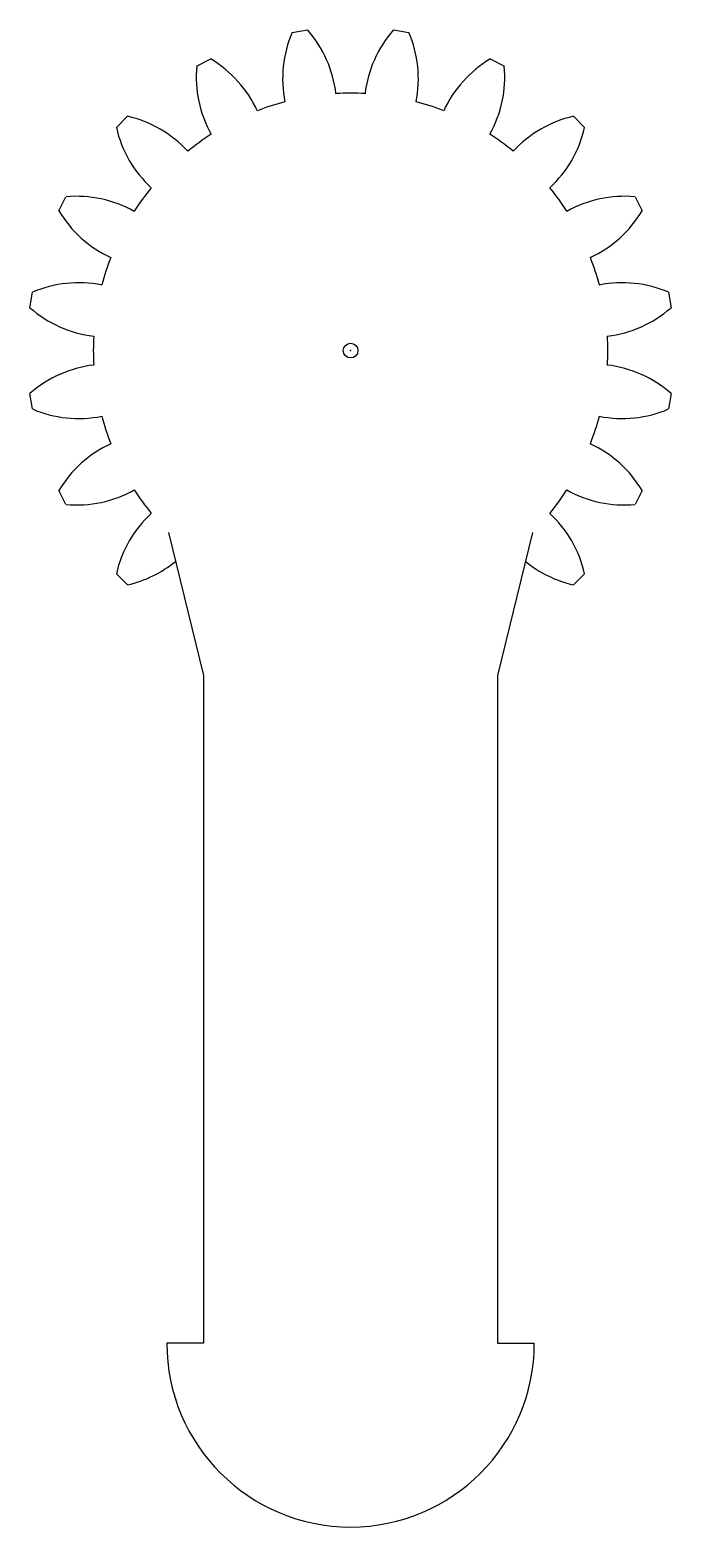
# Model space of a CAD drawing. Header units: millimetres. Extents: x -58 to -14, y -69 to 33.
import ezdxf

# ---------------------------------------------------------------- set-up
doc = ezdxf.new("R2010")
doc.units = ezdxf.units.MM
doc.header["$PDSIZE"] = -1

msp = doc.modelspace()

# ---------------------------------------------------------------- linework, layer by layer
at = {"color": 7, "linetype": 'Continuous'}
for p, q in [((-39.99, 33.07), (-38.94, 33.23)), ((-33.11, 33.23), (-32.06, 33.07)), ((-46.49, 30.78), (-45.53, 31.27)), ((-26.52, 31.27), (-25.56, 30.78)), ((-51.95, 26.6), (-51.2, 27.36)), ((-20.85, 27.36), (-20.1, 26.6)), ((-55.86, 20.94), (-55.38, 21.89)), ((-16.67, 21.89), (-16.19, 20.94)), ((-57.83, 14.34), (-57.66, 15.4)), ((-14.39, 15.4), (-14.22, 14.34)), ((-57.66, 7.46), (-57.83, 8.51)), ((-14.22, 8.51), (-14.39, 7.46)), ((-55.38, 0.97), (-55.86, 1.92)), ((-16.19, 1.92), (-16.67, 0.97)), ((-48.4, -0.95), (-46.02, -10.66)), ((-23.65, -0.95), (-26.02, -10.66)), ((-51.2, -4.5), (-51.95, -3.75)), ((-20.1, -3.75), (-20.85, -4.5)), ((-46.02, -10.66), (-46.02, -56.07)), ((-26.02, -10.66), (-26.02, -56.07)), ((-46.02, -56.07), (-48.52, -56.07)), ((-26.02, -56.07), (-23.52, -56.07))]:
    msp.add_line(p, q, dxfattribs=at)
msp.add_circle((-36.02, 11.43), 0.5, dxfattribs=at)
for centre, radius, start, end in [((-32.64, 29.91), 8, 156.7925, 191.2871), ((-44.96, 27.96), 8, 6.7129, 41.2075), ((-27.09, 27.96), 8, 138.7925, 173.2871), ((-39.41, 29.91), 8, 348.7129, 23.2075), ((-38.52, 30.05), 8, 174.7925, 209.2871), ((-49.63, 24.39), 8, 24.7129, 59.2075), ((-22.42, 24.39), 8, 120.7925, 155.2871), ((-33.53, 30.05), 8, 330.7129, 5.2075), ((-36.02, 11.43), 17.5, 86.7693, 93.2307), ((-36.02, 11.43), 17.5, 104.7693, 111.2307), ((-36.02, 11.43), 17.5, 68.7693, 75.2307), ((-44.15, 28.37), 8, 192.7925, 227.2871), ((-52.97, 19.56), 8, 42.7129, 77.2075), ((-19.08, 19.56), 8, 102.7925, 137.2871), ((-27.9, 28.37), 8, 312.7129, 347.2075), ((-36.02, 11.43), 17.5, 122.7693, 129.2307), ((-36.02, 11.43), 17.5, 50.7693, 57.2307), ((-36.02, 11.43), 17.5, 140.7693, 147.2307), ((-36.02, 11.43), 17.5, 32.7693, 39.2307), ((-54.65, 13.92), 8, 60.7129, 95.2075), ((-17.4, 13.92), 8, 84.7925, 119.2871), ((-48.99, 25.03), 8, 210.7925, 245.2871), ((-23.06, 25.03), 8, 294.7129, 329.2075), ((-36.02, 11.43), 17.5, 158.7693, 165.2307), ((-36.02, 11.43), 17.5, 14.7693, 21.2307), ((-54.51, 8.04), 8, 78.7129, 113.2075), ((-17.54, 8.04), 8, 66.7925, 101.2871), ((-52.56, 20.36), 8, 228.7925, 263.2871), ((-19.49, 20.36), 8, 276.7129, 311.2075), ((-36.02, 11.43), 17.5, 176.7693, 183.2307), ((-36.02, 11.43), 17.5, 356.7693, 3.2307), ((-52.56, 2.5), 8, 96.7129, 131.2075), ((-19.49, 2.5), 8, 48.7925, 83.2871), ((-54.51, 14.81), 8, 246.7925, 281.2871), ((-17.54, 14.81), 8, 258.7129, 293.2075), ((-36.02, 11.43), 17.5, 194.7693, 201.2307), ((-36.02, 11.43), 17.5, 338.7693, 345.2307), ((-48.99, -2.18), 8, 114.7129, 149.2075), ((-23.06, -2.18), 8, 30.7925, 65.2871), ((-54.65, 8.93), 8, 264.7925, 299.2871), ((-36.02, 11.43), 17.5, 212.7693, 219.2307), ((-36.02, 11.43), 17.5, 320.7693, 327.2307), ((-17.4, 8.93), 8, 240.7129, 275.2075), ((-44.15, -5.52), 8, 132.7129, 167.2075), ((-27.9, -5.52), 8, 12.7925, 47.2871), ((-52.97, 3.3), 8, 282.7925, 309.1447), ((-19.08, 3.3), 8, 230.8553, 257.2075), ((-36.02, -56.07), 12.5, 180, 0)]:
    msp.add_arc(centre, radius, start, end, dxfattribs=at)
msp.add_point((-36.02, 11.43), dxfattribs=at)

doc.saveas('drawing.dxf')
